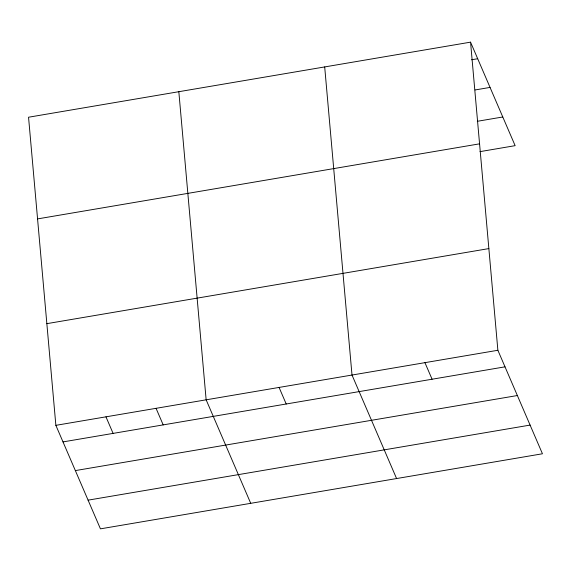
<?xml version="1.0" encoding="UTF-8"?>
<svg xmlns="http://www.w3.org/2000/svg" width="571" height="571" viewBox="0 0 571 571"><rect width="100%" height="100%" fill="white"/><g stroke="black" fill="none" stroke-linecap="round" stroke-linejoin="round"><path stroke-width="0.86" d="M470.554 42.154L28.55 117.226L55.865 425.338L100.446 528.846L542.45 453.774L497.876 350.273L470.554 42.154L515.135 145.662L479.99 151.636M471.539 59.769L477.691 58.727M475.108 89.954L490.046 87.413M477.299 121.302L502.78 116.976M37.565 218.9L479.569 143.835M46.851 323.657L488.862 248.592M55.865 425.338L497.876 350.273M63.003 441.904L505.007 366.839M75.358 470.597L517.362 395.532M88.084 500.153L530.095 425.088M424.938 362.656L432.076 379.223M396.588 478.548L352.007 375.04L324.692 66.928M279.076 387.431L286.214 403.997M250.726 503.322L206.145 399.814L178.83 91.703M156.054 408.322L163.192 424.888M105.963 416.83L113.094 433.396"/></g></svg>
